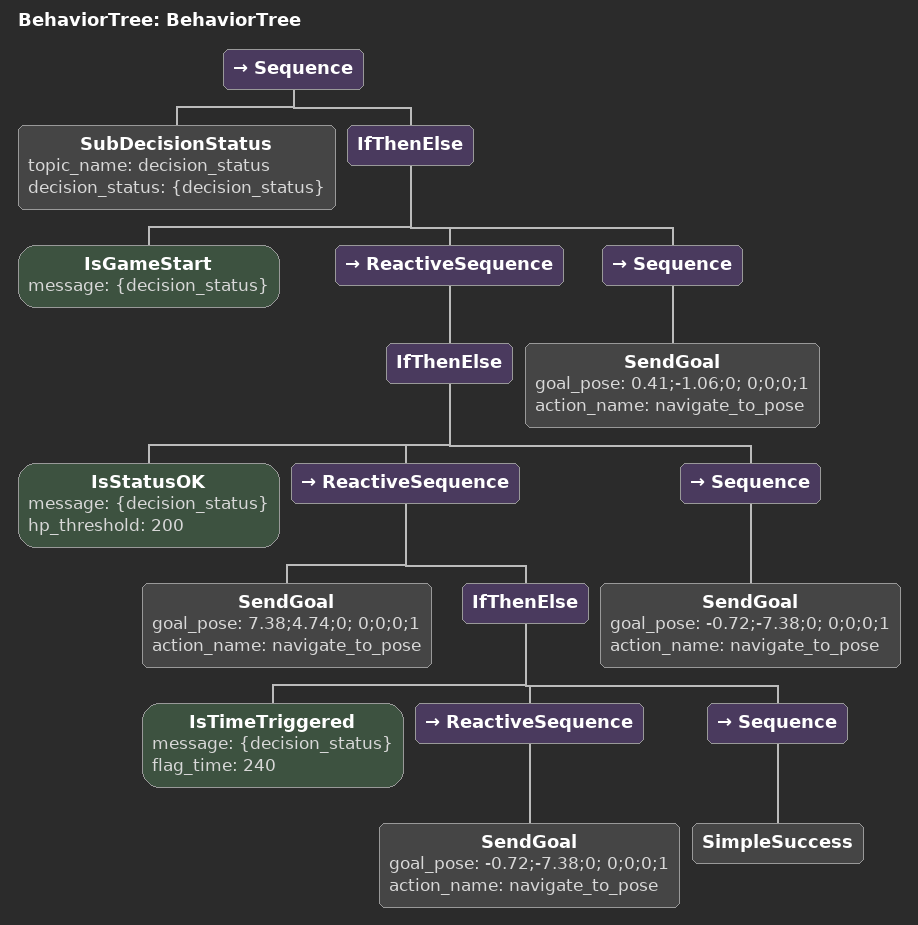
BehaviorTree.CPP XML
<?xml version="1.0" encoding="UTF-8"?>
<root BTCPP_format="4">
  <BehaviorTree ID="BehaviorTree">
    <Sequence>
      <SubDecisionStatus topic_name="decision_status"
                         decision_status="{decision_status}"/>
      <IfThenElse>
        <IsGameStart message="{decision_status}"/>
        <ReactiveSequence>
          <IfThenElse>
            <IsStatusOK message="{decision_status}"
                        hp_threshold="200"/>
            <ReactiveSequence>
              <SendGoal goal_pose="7.38;4.74;0; 0;0;0;1"
                        action_name="navigate_to_pose"/>
              <IfThenElse>
                <IsTimeTriggered message="{decision_status}"
                                 flag_time="240"/>
                <ReactiveSequence>
                  <SendGoal goal_pose="-0.72;-7.38;0; 0;0;0;1"
                            action_name="navigate_to_pose"/>
                </ReactiveSequence>
                <Sequence>
                  <SimpleSuccess/>
                </Sequence>
              </IfThenElse>
            </ReactiveSequence>
            <Sequence>
              <SendGoal goal_pose="-0.72;-7.38;0; 0;0;0;1"
                        action_name="navigate_to_pose"/>
            </Sequence>
          </IfThenElse>
        </ReactiveSequence>
        <Sequence>
          <SendGoal goal_pose="0.41;-1.06;0; 0;0;0;1"
                    action_name="navigate_to_pose"/>
        </Sequence>
      </IfThenElse>
    </Sequence>
  </BehaviorTree>

</root>
